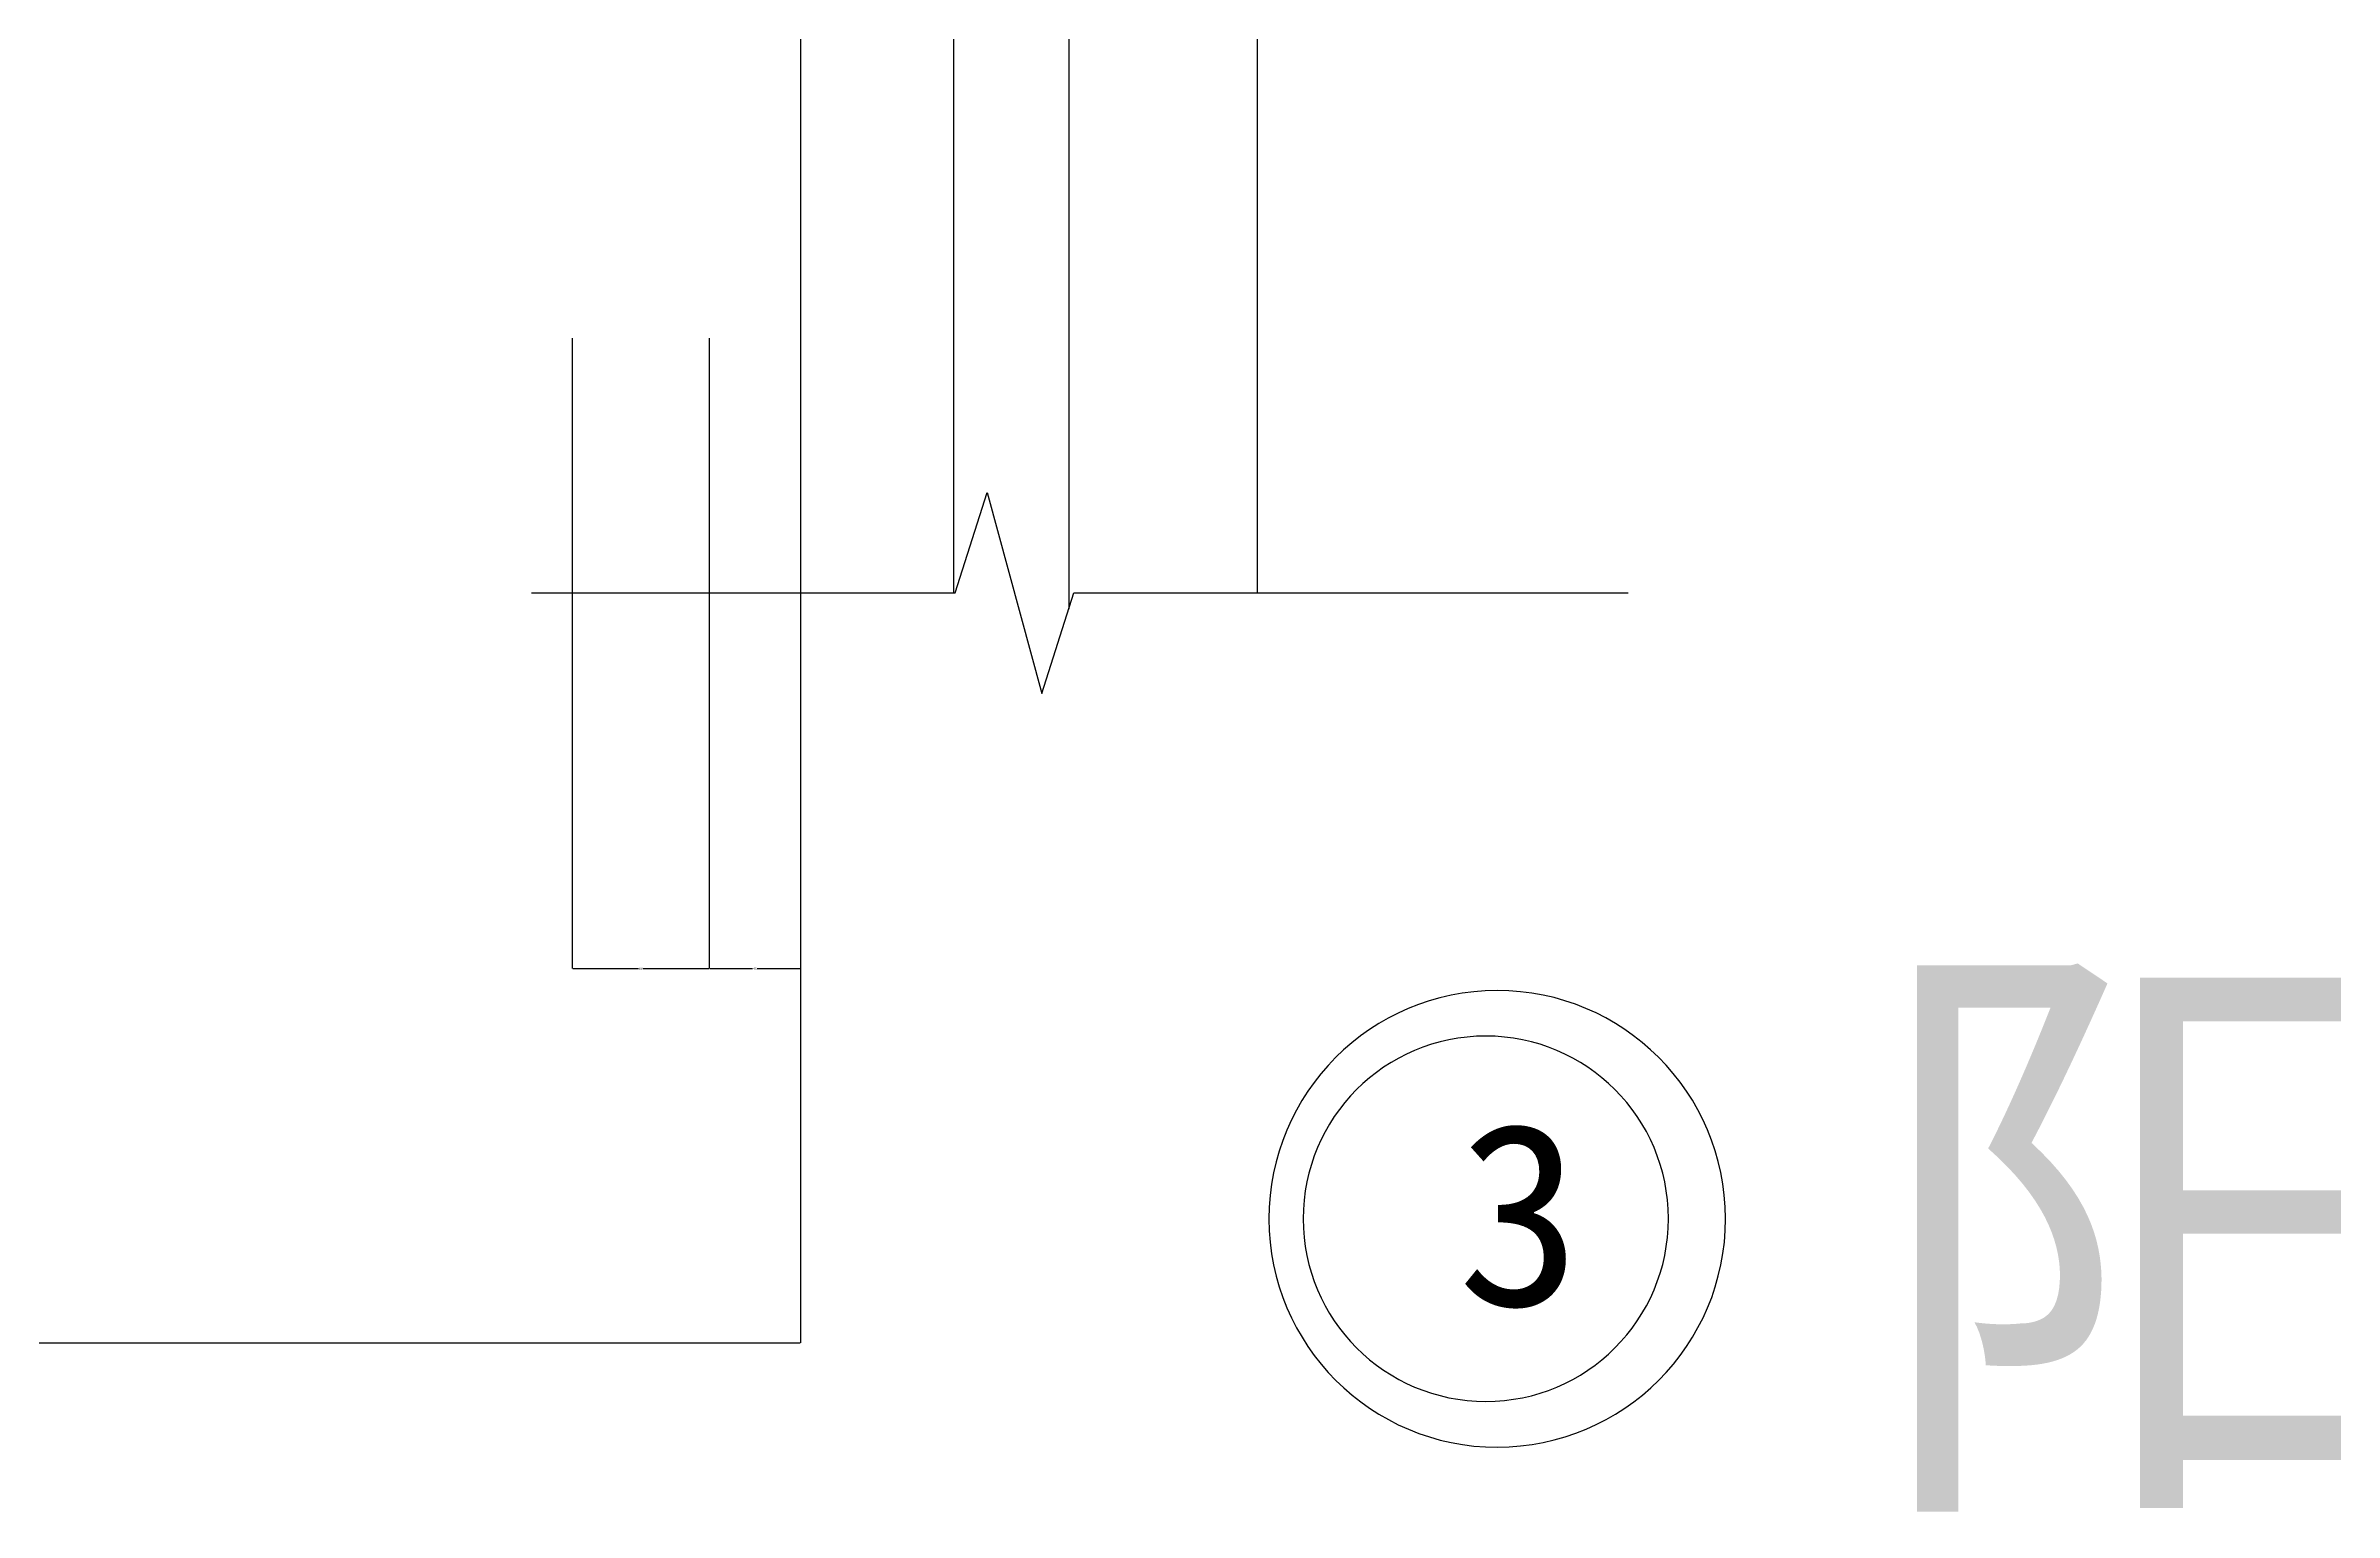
# Model space of a CAD drawing. Header units: metres. Extents: x 2560 to 14440, y -4690 to 3710.
# Drawn here: x 12334 to 13337, y 240 to 883 of the extents above; entities that cross this region are included whole.
import ezdxf

# ---------------------------------------------------------------- set-up
doc = ezdxf.new("R2010")
doc.units = ezdxf.units.M
for name, color, linetype in [('LM', 141, 'Continuous'), ('OTHER', 7, 'Continuous'), ('PUB_DIM', 3, 'Continuous'), ('PUB_TEXT', 7, 'Continuous'), ('S_SURFACE', 6, 'Continuous')]:
    doc.layers.add(name, color=color, linetype=linetype)
doc.dimstyles.get("Standard").update_dxf_attribs({"dimtxt": 2.5, "dimasz": 2.5, "dimexe": 1.25, "dimexo": 0.625, "dimtad": 1, "dimcen": 2.5, "dimazin": 3, "dimtfac": 1, "dimtmove": 0, "dimatfit": 3})

# ---------------------------------------------------------------- blocks, each defined once
blk = doc.blocks.new('*D43')
for p, q in [((12564.88, 754.68), (12564.88, 478.58)), ((12624.88, 754.68), (12624.88, 478.58)), ((12565.13, 478.58), (12593.88, 478.58)), ((12595.88, 478.58), (12624.63, 478.58))]:
    blk.add_line(p, q)
at = {"layer": 'Defpoints'}
for p in [(12564.88, 754.68), (12624.88, 754.68), (12564.88, 478.58)]:
    blk.add_point(p, dxfattribs=at)
at = {"layer": 'PUB_DIM', "insert": (12594.88, 478.58), "char_height": 1, "attachment_point": 5}
blk.add_mtext('60', dxfattribs=at)
blk = doc.blocks.new('*D44')
for p, q in [((12624.88, 754.68), (12624.88, 478.58)), ((12664.88, 754.68), (12664.88, 478.58)), ((12625.13, 478.58), (12643.88, 478.58)), ((12645.88, 478.58), (12664.63, 478.58))]:
    blk.add_line(p, q)
at = {"layer": 'Defpoints'}
for p in [(12624.88, 754.68), (12664.88, 754.68), (12624.88, 478.58)]:
    blk.add_point(p, dxfattribs=at)
at = {"layer": 'PUB_DIM', "insert": (12644.88, 478.58), "char_height": 1, "attachment_point": 5}
blk.add_mtext('40', dxfattribs=at)
blk = doc.blocks.new('*D45')
for p, q in [((11895.1, 754.68), (11895.1, 314.73)), ((12664.88, 754.68), (12664.88, 314.73)), ((11895.35, 314.73), (12277.99, 314.73)), ((12281.99, 314.73), (12664.63, 314.73))]:
    blk.add_line(p, q)
at = {"layer": 'Defpoints'}
for p in [(11895.1, 754.68), (12664.88, 754.68), (11895.1, 314.73)]:
    blk.add_point(p, dxfattribs=at)
at = {"layer": 'PUB_DIM', "insert": (12279.99, 314.73), "char_height": 1, "attachment_point": 5}
blk.add_mtext('1500', dxfattribs=at)

msp = doc.modelspace()

# ---------------------------------------------------------------- linework, layer by layer
msp.add_lwpolyline([(13045, 369.06, 4000), (13045, 368.98, 4000)], format="xyb")
at = {"layer": 'LM'}
for p, q in [((12664.88, 970), (12664.88, 643.12)), ((12731.85, 970), (12731.85, 643.12)), ((12782.31, 970), (12782.31, 635.98)), ((12864.88, 970), (12864.88, 643.12))]:
    msp.add_line(p, q, dxfattribs=at)
at = {"layer": 'OTHER'}
for p, q in [((12732.58, 643.12), (12746.58, 687.12)), ((12746.58, 687.12), (12770.58, 599.12)), ((12547.02, 643.12), (12732.58, 643.12)), ((12770.58, 599.12), (12784.58, 643.12)), ((12784.58, 643.12), (13027.35, 643.12))]:
    msp.add_line(p, q, dxfattribs=at)
at = {"layer": 'S_SURFACE'}
msp.add_arc((12970, 368.98), 100, 0.06, 0, dxfattribs=at)

# ---------------------------------------------------------------- texts
at = {"layer": 'PUB_TEXT'}
for s, height, p in [('阳台大样', 200, (13131.22, 262.04)), ('3', 80, (12952.5, 330.98))]:
    msp.add_text(s, height=height, dxfattribs=at).set_placement(p)

# ---------------------------------------------------------------- dimensions: what is measured, and where the dimension line sits
at = {"layer": 'PUB_DIM'}
dim = msp.add_linear_dim(base=(11895.1, 314.73), p1=(11895.1, 754.68), p2=(12664.88, 754.68), text='1500', dimstyle='Standard', dxfattribs=at)
dim.commit()
dim.dimension.update_dxf_attribs({"geometry": '*D45', "text_midpoint": (12279.99, 314.73)})
for base, p1, p2, picture, middle in [((12564.88, 478.58), (12564.88, 754.68), (12624.88, 754.68), '*D43', (12594.88, 478.58)), ((12624.88, 478.58), (12624.88, 754.68), (12664.88, 754.68), '*D44', (12644.88, 478.58))]:
    dim = msp.add_linear_dim(base=base, p1=p1, p2=p2, dimstyle='Standard', dxfattribs=at)
    dim.commit()
    dim.dimension.update_dxf_attribs({"geometry": picture, "text_midpoint": middle})

doc.saveas('drawing.dxf')
